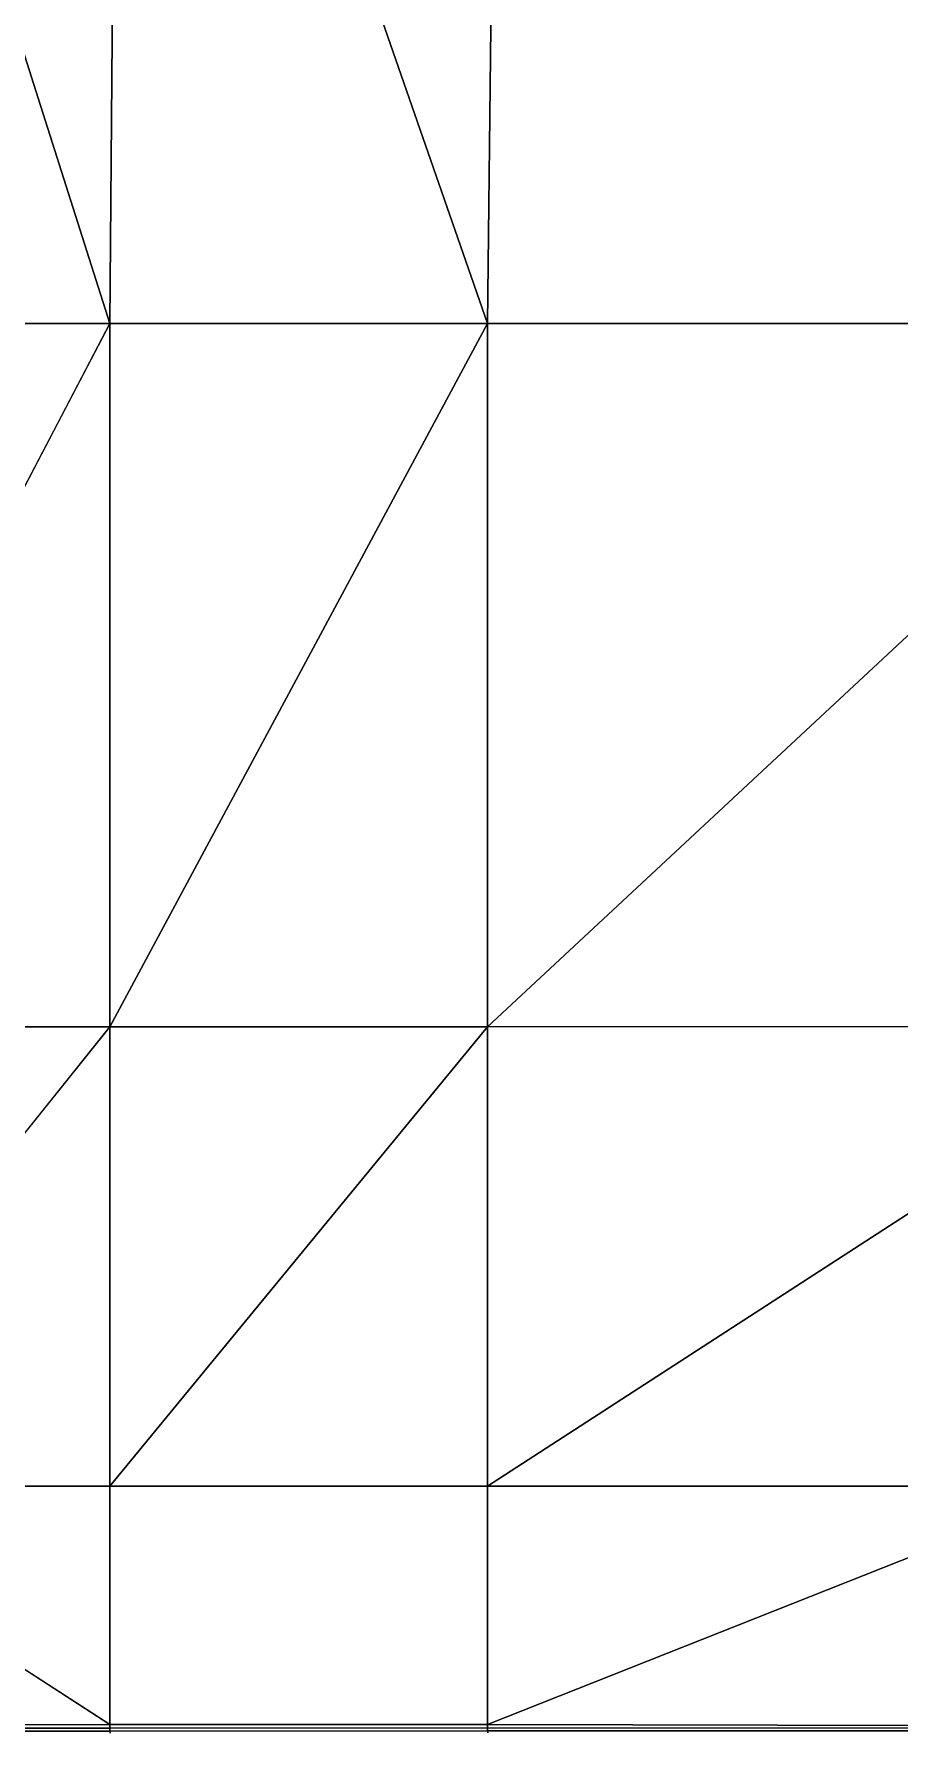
# Model space of a CAD drawing. Header units: inches. Extents: x 1 to 101, y 1 to 36.
# Drawn here: x 82.14 to 86.27, y 10.23 to 18.33 of the extents above; entities that cross this region are included whole.
import ezdxf

# ---------------------------------------------------------------- set-up
doc = ezdxf.new("R2010")
doc.units = ezdxf.units.IN
doc.header["$MEASUREMENT"] = 0
doc.layers.add('Default', color=7, linetype='Continuous')

msp = doc.modelspace()

# ---------------------------------------------------------------- linework, layer by layer
at = {"layer": 'Default', "color": 9, "lineweight": 0, "true_color": 0xcbcbcb, "transparency": 33554687}
for p, q in [((82.5046, 16.9472), (80.7744, 22.405)), ((82.5046, 16.9472), (82.5465, 22.0144)), ((82.5465, 22.0144), (82.5046, 16.9472)), ((84.3068, 16.9472), (82.5465, 22.0144)), ((82.5465, 22.0144), (84.3068, 16.9472)), ((84.3068, 16.9472), (84.3624, 21.6142)), ((84.3624, 21.6142), (84.3068, 16.9472)), ((80.7471, 13.5898), (82.5046, 16.9472)), ((82.5046, 13.5904), (84.3068, 16.9472)), ((82.5046, 16.9472), (82.5046, 13.5904)), ((82.5046, 13.5904), (82.5046, 16.9472)), ((82.5046, 16.9472), (84.3068, 16.9472)), ((84.3068, 16.9472), (82.5046, 13.5904)), ((84.3068, 16.9472), (82.5046, 16.9472)), ((84.3068, 13.5911), (87.9113, 16.9472)), ((84.3068, 16.9472), (84.3068, 13.5911)), ((84.3068, 13.5911), (84.3068, 16.9472)), ((84.3068, 16.9472), (87.9113, 16.9472)), ((87.9113, 16.9472), (84.3068, 13.5911)), ((87.9113, 16.9472), (84.3068, 16.9472)), ((80.7471, 11.3985), (82.5046, 13.5904)), ((80.7471, 13.5898), (82.5046, 13.5904)), ((82.5046, 13.5904), (80.7471, 11.3985)), ((82.5046, 13.5904), (80.7471, 13.5898)), ((82.5046, 11.3985), (84.3068, 13.5911)), ((82.5046, 13.5904), (84.3068, 13.5911)), ((84.3068, 13.5911), (82.5046, 11.3985)), ((84.3068, 13.5911), (82.5046, 13.5904)), ((82.5046, 13.5904), (82.5046, 11.3985)), ((82.5046, 11.3985), (82.5046, 13.5904)), ((87.6951, 13.5923), (84.3068, 13.5911)), ((84.3068, 13.5911), (87.6951, 13.5923)), ((87.6951, 13.5923), (84.3068, 11.3985)), ((84.3068, 11.3985), (87.6951, 13.5923)), ((84.3068, 11.3985), (84.3068, 13.5911)), ((84.3068, 13.5911), (84.3068, 11.3985)), ((82.5046, 11.3985), (80.7471, 11.3985)), ((80.7471, 11.3985), (82.5046, 10.2604)), ((84.3068, 11.3985), (82.5046, 11.3985)), ((82.5046, 11.3985), (84.3068, 11.3985)), ((82.5046, 10.2604), (82.5046, 11.3985)), ((84.3068, 11.3985), (84.3068, 10.2617)), ((84.3068, 10.2617), (84.3068, 11.3985)), ((84.3068, 11.3985), (87.176, 11.3985)), ((87.176, 11.3985), (84.3068, 10.2617)), ((87.176, 11.3985), (84.3068, 11.3985)), ((82.5046, 10.2604), (80.747, 10.2592)), ((84.3068, 10.2617), (82.5046, 10.2604))]:
    msp.add_line(p, q, dxfattribs=at).dxf.unprotected_set("ltscale", 0)
at = {"layer": 'Default', "color": 9, "lineweight": 0, "true_color": 0xcacaca, "transparency": 33554687}
for p, q in [((80.7744, 22.405), (82.5046, 16.9472)), ((80.7469, 16.9472), (82.5046, 16.9472)), ((82.5046, 16.9472), (80.7469, 16.9472)), ((82.5046, 16.9472), (80.7471, 13.5898)), ((82.5046, 10.2604), (80.7471, 11.3985)), ((80.7471, 11.3985), (82.5046, 11.3985)), ((82.5046, 11.3985), (82.5046, 10.2604)), ((82.5046, 10.2604), (84.3068, 10.2617)), ((82.5048, 10.2439), (82.5046, 10.2604)), ((84.307, 10.2453), (82.5048, 10.2439)), ((84.3068, 10.2617), (84.307, 10.2453))]:
    msp.add_line(p, q, dxfattribs=at).dxf.unprotected_set("ltscale", 0)
at = {"layer": 'Default', "color": 7, "lineweight": 15, "ltscale": 5.289577, "transparency": 33554687}
for p, q in [((82.5046, 16.9472), (82.5465, 22.0144)), ((84.3068, 16.9472), (84.3624, 21.6142)), ((80.7469, 16.9472), (82.5046, 16.9472)), ((82.5046, 13.5904), (82.5046, 16.9472)), ((82.5046, 16.9472), (84.3068, 16.9472)), ((84.3068, 16.9472), (84.3068, 13.5911)), ((84.3068, 16.9472), (87.9113, 16.9472)), ((80.7471, 13.5898), (82.5046, 13.5904)), ((84.3068, 13.5911), (82.5046, 13.5904)), ((82.5046, 13.5904), (82.5046, 11.3985)), ((87.6951, 13.5923), (84.3068, 13.5911)), ((84.3068, 13.5911), (84.3068, 11.3985)), ((82.5046, 11.3985), (80.7471, 11.3985)), ((82.5046, 10.2604), (82.5046, 11.3985)), ((82.5046, 11.3985), (84.3068, 11.3985)), ((84.3068, 11.3985), (84.3068, 10.2617)), ((84.3068, 11.3985), (87.176, 11.3985)), ((82.5046, 10.2604), (80.747, 10.2592)), ((80.7474, 10.2421), (82.5048, 10.2439)), ((80.7483, 10.2281), (82.5053, 10.2294)), ((84.3068, 10.2617), (82.5046, 10.2604)), ((82.5048, 10.2439), (82.5046, 10.2604)), ((84.307, 10.2453), (82.5048, 10.2439)), ((82.5053, 10.2294), (82.5048, 10.2439)), ((84.3075, 10.2309), (82.5053, 10.2294)), ((82.5062, 10.2204), (82.5053, 10.2294)), ((86.3838, 10.2562), (84.3068, 10.2617)), ((84.3068, 10.2617), (84.307, 10.2453)), ((86.3746, 10.2429), (84.307, 10.2453)), ((84.307, 10.2453), (84.3075, 10.2309)), ((86.3668, 10.2316), (84.3075, 10.2309)), ((84.3075, 10.2309), (84.3082, 10.2221))]:
    msp.add_line(p, q, dxfattribs=at)
at = {"layer": 'Default', "color": 9, "lineweight": 0, "true_color": 0xc9c9c9, "transparency": 33554687}
for p, q in [((84.3068, 10.2617), (87.176, 11.3985)), ((84.307, 10.2453), (84.3068, 10.2617)), ((84.3068, 10.2617), (86.3838, 10.2562)), ((86.3838, 10.2562), (84.3068, 10.2617)), ((86.3746, 10.2429), (84.307, 10.2453))]:
    msp.add_line(p, q, dxfattribs=at).dxf.unprotected_set("ltscale", 0)
at = {"layer": 'Default', "color": 251, "lineweight": 0, "true_color": 0x646464, "transparency": 33554687}
for p, q in [((80.747, 10.2592), (82.5046, 10.2604)), ((82.5048, 10.2439), (80.7474, 10.2421)), ((82.5046, 10.2604), (82.5048, 10.2439))]:
    msp.add_line(p, q, dxfattribs=at).dxf.unprotected_set("ltscale", 0)
at = {"layer": 'Default', "color": 9, "lineweight": 0, "true_color": 0xc6c6c6, "transparency": 33554687}
for p, q in [((80.7474, 10.2421), (82.5048, 10.2439)), ((82.5053, 10.2294), (80.7483, 10.2281)), ((82.5048, 10.2439), (84.307, 10.2453)), ((82.5053, 10.2294), (82.5048, 10.2439)), ((82.5048, 10.2439), (82.5053, 10.2294)), ((84.3075, 10.2309), (82.5053, 10.2294)), ((84.307, 10.2453), (84.3075, 10.2309))]:
    msp.add_line(p, q, dxfattribs=at).dxf.unprotected_set("ltscale", 0)
at = {"layer": 'Default', "color": 253, "lineweight": 0, "true_color": 0xaeaeae, "transparency": 33554687}
for p, q in [((80.7483, 10.2281), (82.5053, 10.2294)), ((82.5053, 10.2294), (84.3075, 10.2309)), ((82.5053, 10.2294), (82.5062, 10.2204)), ((82.5062, 10.2204), (82.5053, 10.2294)), ((84.3075, 10.2309), (84.3082, 10.2221))]:
    msp.add_line(p, q, dxfattribs=at).dxf.unprotected_set("ltscale", 0)
at = {"layer": 'Default', "color": 9, "lineweight": 0, "true_color": 0xc4c4c4, "transparency": 33554687}
for p, q in [((84.307, 10.2453), (86.3746, 10.2429)), ((84.3075, 10.2309), (84.307, 10.2453)), ((86.3668, 10.2316), (84.3075, 10.2309))]:
    msp.add_line(p, q, dxfattribs=at).dxf.unprotected_set("ltscale", 0)
at = {"layer": 'Default', "color": 253, "lineweight": 0, "true_color": 0xa8a8a8, "transparency": 33554687}
for p, q in [((84.3075, 10.2309), (86.3668, 10.2316)), ((84.3082, 10.2221), (84.3075, 10.2309))]:
    msp.add_line(p, q, dxfattribs=at).dxf.unprotected_set("ltscale", 0)

doc.saveas('drawing.dxf')
